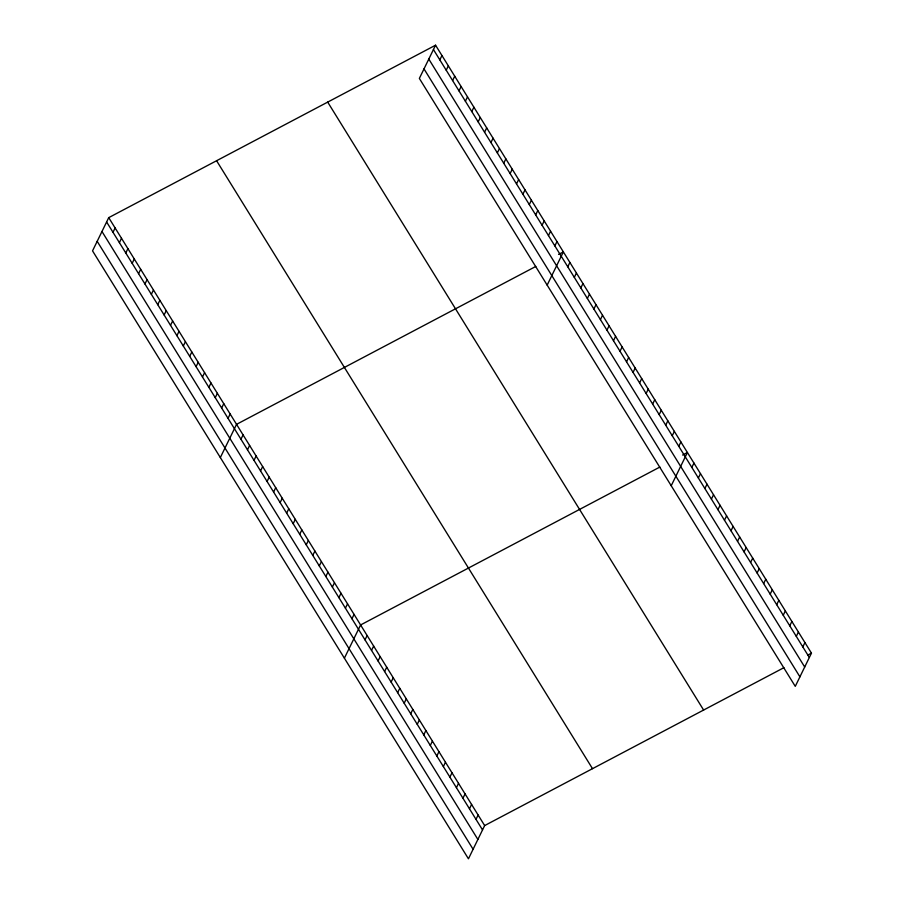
<?xml version="1.0" encoding="UTF-8"?>
<svg xmlns="http://www.w3.org/2000/svg" width="904" height="904" viewBox="0 0 904 904"><rect width="100%" height="100%" fill="white"/><g stroke="black" fill="none" stroke-linecap="round" stroke-linejoin="round"><path stroke-width="1.36" d="M435.558 45.2L419.354 78.422L795.271 686.362L811.464 653.14L435.558 45.2L108.729 217.638L92.536 250.86L468.441 858.8L484.646 825.578L783.904 667.683M113.011 232.305L115.124 227.977M119.396 242.645L121.509 238.306M125.792 252.984L127.905 248.645M132.176 263.313L134.289 258.973M138.572 273.652L140.685 269.313M144.956 283.98L147.081 279.652M151.352 294.32L153.465 289.981M157.737 304.659L159.861 300.32M164.132 314.987L166.246 310.648M170.528 325.327L172.641 320.988M176.913 335.655L179.026 331.327M183.309 345.995L185.422 341.656M189.693 356.334L191.806 351.995M196.089 366.662L198.202 362.323M202.473 377.002L204.587 372.663M208.869 387.33L210.982 383.002M215.254 397.67L217.367 393.33M221.649 408.009L223.763 403.67M228.034 418.337L230.158 413.998M220.339 457.56L236.543 424.338L535.801 266.443M240.961 439.231L243.074 434.892M247.481 449.796L249.606 445.457M439.83 59.867L441.943 55.539M254.013 460.351L256.126 456.011M446.226 70.207L448.339 65.868M260.544 470.916L262.657 466.577M452.61 80.546L454.723 76.207M267.075 481.47L269.189 477.131M459.006 90.875L461.119 86.535M273.607 492.025L275.72 487.697M465.39 101.214L467.504 96.875M280.127 502.59L282.251 498.251M471.786 111.542L473.899 107.214M286.658 513.144L288.772 508.805M478.171 121.882L480.284 117.543M293.19 523.71L295.303 519.371M484.567 132.221L486.68 127.882M299.721 534.264L301.834 529.925M490.951 142.549L493.064 138.21M497.347 152.889L499.46 148.55M306.253 544.829L308.366 540.49M503.731 163.217L505.856 158.889M312.773 555.384L314.897 551.044M510.127 173.557L512.24 169.217M319.304 565.938L321.417 561.61M516.512 183.896L518.636 179.557M325.835 576.503L327.949 572.164M522.907 194.224L525.021 189.885M332.367 587.058L334.48 582.718M529.292 204.564L531.416 200.225M338.898 597.623L341.011 593.284M535.688 214.892L537.801 210.564M345.418 608.177L347.543 603.838M542.084 225.232L544.197 220.892M351.95 618.743L354.063 614.404M548.468 235.571L550.581 231.232M344.39 658.18L360.594 624.958L659.852 467.063M554.864 245.899L556.977 241.56M365.013 639.851L367.126 635.523M547.169 285.122L563.361 251.9L558.57 254.431M371.533 650.417L373.657 646.077M567.78 266.793L569.893 262.465M378.064 660.971L380.177 656.632M574.311 277.358L576.424 273.019M384.596 671.536L386.709 667.197M580.843 287.913L582.956 283.573M391.127 682.091L393.24 677.751M587.363 298.478L589.487 294.139M397.658 692.656L399.771 688.317M593.894 309.032L596.007 304.693M404.178 703.21L406.303 698.871M600.425 319.587L602.539 315.259M410.71 713.764L412.823 709.437M606.957 330.152L609.07 325.813M417.241 724.33L419.354 719.991M613.488 340.706L615.601 336.367M423.773 734.884L425.886 730.545M620.008 351.272L622.133 346.933M430.304 745.45L432.417 741.111M626.54 361.826L628.653 357.487M436.824 756.004L438.948 751.665M633.071 372.391L635.184 368.052M443.356 766.558L445.469 762.23M639.603 382.946L641.716 378.606M449.887 777.124L452 772.784M646.123 393.5L648.247 389.172M456.418 787.678L458.531 783.35M652.654 404.065L654.767 399.726M462.95 798.243L465.063 793.904M659.185 414.62L661.299 410.28M469.47 808.797L471.594 804.458M665.717 425.185L667.83 420.846M476.001 819.363L478.114 815.024M672.248 435.739L674.361 431.4M678.768 446.305L680.893 441.966M671.22 485.742L687.413 452.52L682.622 455.051M691.831 467.413L693.944 463.085M698.363 477.979L700.476 473.639M704.894 488.533L707.007 484.194M711.414 499.098L713.538 494.759M717.945 509.653L720.059 505.313M724.477 520.218L726.59 515.879M731.008 530.772L733.121 526.433M737.54 541.327L739.653 536.999M744.06 551.892L746.184 547.553M750.591 562.446L752.704 558.107M757.123 573.012L759.236 568.672M763.654 583.566L765.767 579.227M770.185 594.131L772.298 589.792M776.705 604.686L778.83 600.346M783.237 615.24L785.35 610.912M789.768 625.805L791.881 621.466M796.3 636.359L798.413 632.02M802.82 646.925L804.944 642.586M807.871 655.038L811.464 653.14M433.434 49.539L809.351 657.479M428.79 59.065L804.707 667.016M423.999 68.885L799.916 676.836M327.7 102.107L703.617 710.047M216.587 160.731L592.504 768.671M108.729 217.638L484.646 825.578M106.615 221.977L482.533 829.917M101.971 231.503L477.888 839.454M97.18 241.323L473.097 849.274"/></g></svg>
